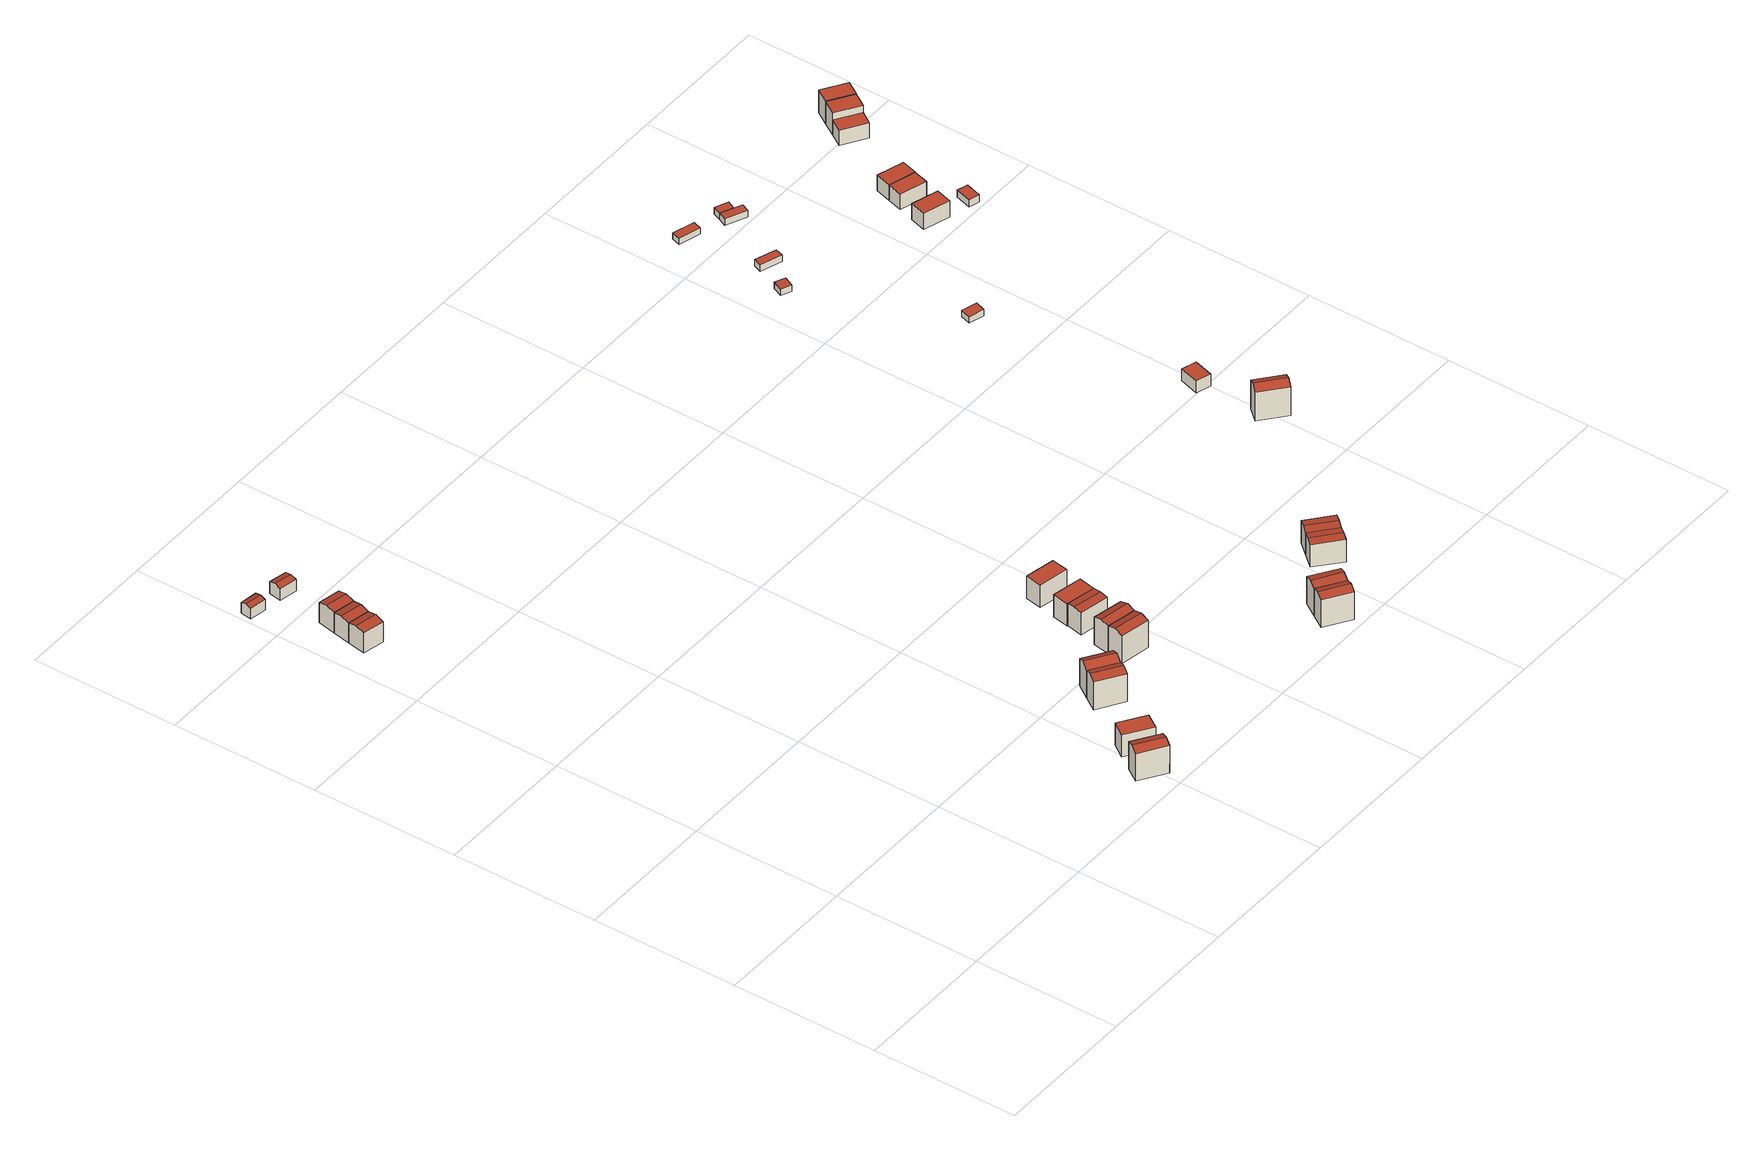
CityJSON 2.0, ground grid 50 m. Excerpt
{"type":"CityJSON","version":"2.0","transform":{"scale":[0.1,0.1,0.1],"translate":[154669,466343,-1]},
"CityObjects":{
"building1":{"type":"Building","attributes":{"b3_bag_bag_overlap":0,"b3_bouwlagen":3,"b3_dak_type":"slanted","b3_extrusie":"standard","b3_h_dak_50p":8.98,"b3_h_dak_70p":9.45,"b3_h_dak_max":10.11,"b3_h_dak_min":7.89,"b3_h_maaiveld":1.9,"b3_h_nok":10.17,"b3_is_glas_dak":false,"b3_kas_warenhuis":false,"b3_kwaliteitsindicator":true,"b3_mutatie_ahn3_ahn4":false,"b3_mutatie_ahn4_ahn5":false,"b3_n_nok":1,"b3_n_vlakken":2,"b3_opp_buitenmuur":128.86,"b3_opp_dak_plat":0,"b3_opp_dak_schuin":56.41,"b3_opp_grond":48.14,"b3_opp_scheidingsmuur":54.06,"b3_rmse_lod12":0.81,"b3_rmse_lod13":0.81,"b3_rmse_lod22":0.0154,"b3_t_run":22,"b3_val3dity_lod12":"[]","b3_val3dity_lod13":"[]","b3_val3dity_lod22":"[]","b3_volume_lod12":363.43,"b3_volume_lod13":363.43,"b3_volume_lod22":341.2,"geconstateerd":false,"oorspronkelijkbouwjaar":1971,"status":"Pand in gebruik"},"children":["building1-1"]},
"building1-1":{"type":"BuildingPart","parents":["building1"],"geometry":[{"type":"Solid","lod":"2.2","boundaries":[[[[0,1,2,3]],[[4,5,6,7]],[[5,4,1,0]],[[4,7,8,2,1]],[[9,8,7,6]],[[8,9,3,2]],[[9,6,5,0,3]]]],"semantics":{"surfaces":[{"type":"GroundSurface"},{"type":"RoofSurface"},{"type":"WallSurface"}],"values":[[0,1,2,2,1,2,2]]}}]},
"building2":{"type":"Building","attributes":{"b3_dak_type":"slanted","b3_extrusie":"standard","b3_h_dak_50p":5.21,"b3_h_dak_70p":5.64,"b3_h_dak_max":6.26,"b3_h_dak_min":4.27,"b3_h_maaiveld":1.58,"b3_h_nok":6.23,"b3_is_glas_dak":false,"b3_kas_warenhuis":false,"b3_kwaliteitsindicator":true,"b3_mutatie_ahn3_ahn4":false,"b3_mutatie_ahn4_ahn5":true,"b3_n_nok":1,"b3_n_vlakken":2,"b3_opp_buitenmuur":58.79,"b3_opp_dak_plat":0,"b3_opp_dak_schuin":32.51,"b3_opp_grond":22.5,"b3_opp_scheidingsmuur":0,"b3_rmse_lod12":0.726,"b3_rmse_lod13":0.726,"b3_rmse_lod22":0.0502,"b3_t_run":12,"b3_val3dity_lod12":"[]","b3_val3dity_lod13":"[]","b3_val3dity_lod22":"[]","b3_volume_lod12":90.54,"b3_volume_lod13":90.54,"b3_volume_lod22":81.53,"geconstateerd":false,"oorspronkelijkbouwjaar":1961,"status":"Pand in gebruik"},"children":["building2-1"]},
"building2-1":{"type":"BuildingPart","parents":["building2"],"geometry":[{"type":"Solid","lod":"2.2","boundaries":[[[[10,11,12,13]],[[14,15,16,11,10]],[[17,16,15,18]],[[16,17,12,11]],[[17,18,19,13,12]],[[14,19,18,15]],[[19,14,10,13]]]],"semantics":{"surfaces":[{"type":"GroundSurface"},{"type":"WallSurface"},{"type":"RoofSurface"}],"values":[[0,1,2,1,1,2,1]]}}]},
"building3":{"type":"Building","attributes":{"b3_bag_bag_overlap":0,"b3_bouwlagen":3,"b3_dak_type":"slanted","b3_extrusie":"standard","b3_h_dak_50p":8.94,"b3_h_dak_70p":9.44,"b3_h_dak_max":10.12,"b3_h_dak_min":7.86,"b3_h_maaiveld":1.91,"b3_h_nok":10.12,"b3_is_glas_dak":false,"b3_kas_warenhuis":false,"b3_kwaliteitsindicator":true,"b3_mutatie_ahn3_ahn4":false,"b3_mutatie_ahn4_ahn5":false,"b3_n_nok":1,"b3_n_vlakken":2,"b3_opp_buitenmuur":75.98,"b3_opp_dak_plat":0,"b3_opp_dak_schuin":55.93,"b3_opp_grond":48.29,"b3_opp_scheidingsmuur":108.12,"b3_rmse_lod12":0.791,"b3_rmse_lod13":0.791,"b3_rmse_lod22":0.0248,"b3_t_run":24,"b3_val3dity_lod12":"[]","b3_val3dity_lod13":"[]","b3_val3dity_lod22":"[]","b3_volume_lod12":363.15,"b3_volume_lod13":363.15,"b3_volume_lod22":342.82,"geconstateerd":false,"oorspronkelijkbouwjaar":1971,"status":"Pand in gebruik"},"children":["building3-1"]},
"building3-1":{"type":"BuildingPart","parents":["building3"],"geometry":[{"type":"Solid","lod":"2.2","boundaries":[[[[3,2,20,21]],[[8,9,22,23]],[[9,8,2,3]],[[8,23,24,20,2]],[[25,24,23,22]],[[24,25,21,20]],[[25,22,9,3,21]]]],"semantics":{"surfaces":[{"type":"GroundSurface"},{"type":"RoofSurface"},{"type":"WallSurface"}],"values":[[0,1,2,2,1,2,2]]}}]},
"building4":{"type":"Building","attributes":{"b3_bag_bag_overlap":0,"b3_bouwlagen":3,"b3_dak_type":"slanted","b3_extrusie":"standard","b3_h_dak_50p":8.98,"b3_h_dak_70p":9.46,"b3_h_dak_max":10.11,"b3_h_dak_min":7.88,"b3_h_maaiveld":1.94,"b3_h_nok":10.12,"b3_is_glas_dak":false,"b3_kas_warenhuis":false,"b3_kwaliteitsindicator":true,"b3_mutatie_ahn3_ahn4":false,"b3_mutatie_ahn4_ahn5":false,"b3_n_nok":1,"b3_n_vlakken":2,"b3_opp_buitenmuur":128.18,"b3_opp_dak_plat":0,"b3_opp_dak_schuin":54.92,"b3_opp_grond":47.47,"b3_opp_scheidingsmuur":54.07,"b3_rmse_lod12":0.788,"b3_rmse_lod13":0.788,"b3_rmse_lod22":0.0256,"b3_t_run":31,"b3_val3dity_lod12":"[]","b3_val3dity_lod13":"[]","b3_val3dity_lod22":"[]","b3_volume_lod12":356.97,"b3_volume_lod13":356.97,"b3_volume_lod22":335.85,"geconstateerd":false,"oorspronkelijkbouwjaar":1971,"status":"Pand in gebruik"},"children":["building4-1"]},
"building4-1":{"type":"BuildingPart","parents":["building4"],"geometry":[{"type":"Solid","lod":"2.2","boundaries":[[[[21,20,26,27]],[[28,29,30,31]],[[29,28,20,21]],[[28,31,32,26,20]],[[33,32,31,30]],[[32,33,27,26]],[[33,30,29,21,27]]]],"semantics":{"surfaces":[{"type":"GroundSurface"},{"type":"RoofSurface"},{"type":"WallSurface"}],"values":[[0,1,2,2,1,2,2]]}}]},
"building5":{"type":"Building","attributes":{"b3_dak_type":"slanted","b3_extrusie":"standard","b3_h_dak_50p":5.69,"b3_h_dak_70p":6.11,"b3_h_dak_max":6.76,"b3_h_dak_min":4.66,"b3_h_maaiveld":1.67,"b3_h_nok":6.75,"b3_is_glas_dak":false,"b3_kas_warenhuis":false,"b3_kwaliteitsindicator":true,"b3_mutatie_ahn3_ahn4":false,"b3_mutatie_ahn4_ahn5":false,"b3_n_nok":1,"b3_n_vlakken":2,"b3_opp_buitenmuur":73.14,"b3_opp_dak_plat":0,"b3_opp_dak_schuin":38.96,"b3_opp_grond":28.27,"b3_opp_scheidingsmuur":0,"b3_rmse_lod12":0.748,"b3_rmse_lod13":0.748,"b3_rmse_lod22":0.0137,"b3_t_run":17,"b3_val3dity_lod12":"[]","b3_val3dity_lod13":"[]","b3_val3dity_lod22":"[]","b3_volume_lod12":125.36,"b3_volume_lod13":125.36,"b3_volume_lod22":113.48,"geconstateerd":false,"oorspronkelijkbouwjaar":1961,"status":"Pand in gebruik"},"children":["building5-1"]},
"building5-1":{"type":"BuildingPart","parents":["building5"],"geometry":[{"type":"Solid","lod":"2.2","boundaries":[[[[34,35,36,37]],[[38,39,40,41]],[[39,38,35,34]],[[38,41,42,36,35]],[[43,42,41,40]],[[42,43,37,36]],[[43,40,39,34,37]]]],"semantics":{"surfaces":[{"type":"GroundSurface"},{"type":"RoofSurface"},{"type":"WallSurface"}],"values":[[0,1,2,2,1,2,2]]}}]},
"building6":{"type":"Building","attributes":{"b3_bag_bag_overlap":0,"b3_bouwlagen":3,"b3_dak_type":"slanted","b3_extrusie":"standard","b3_h_dak_50p":12.69,"b3_h_dak_70p":13.28,"b3_h_dak_max":14.15,"b3_h_dak_min":11.48,"b3_h_maaiveld":3.06,"b3_h_nok":14.23,"b3_is_glas_dak":false,"b3_kas_warenhuis":false,"b3_kwaliteitsindicator":true,"b3_mutatie_ahn3_ahn4":false,"b3_mutatie_ahn4_ahn5":false,"b3_n_nok":2,"b3_n_vlakken":7,"b3_opp_buitenmuur":194.67,"b3_opp_dak_plat":0,"b3_opp_dak_schuin":87.22,"b3_opp_grond":61.45,"b3_opp_scheidingsmuur":89.79,"b3_rmse_lod12":1.24,"b3_rmse_lod13":1.24,"b3_rmse_lod22":0.564,"b3_t_run":51,"b3_val3dity_lod12":"[]","b3_val3dity_lod13":"[]","b3_val3dity_lod22":"[]","b3_volume_lod12":630.06,"b3_volume_lod13":630.06,"b3_volume_lod22":593.95,"geconstateerd":false,"oorspronkelijkbouwjaar":1990,"status":"Pand in gebruik"},"children":["building6-1"]},
"building6-1":{"type":"BuildingPart","parents":["building6"],"geometry":[{"type":"Solid","lod":"2.2","boundaries":[[[[44,45,46,47]],[[48,49,50,51]],[[49,48,45,44]],[[48,51,52,46,45]],[[53,52,51,50]],[[52,53,47,46]],[[53,50,49,44,47]]]],"semantics":{"surfaces":[{"type":"GroundSurface"},{"type":"RoofSurface"},{"type":"WallSurface"}],"values":[[0,1,2,2,1,2,2]]}}]},
"building7":{"type":"Building","attributes":{"b3_bag_bag_overlap":0,"b3_bouwlagen":3,"b3_dak_type":"slanted","b3_extrusie":"standard","b3_h_dak_50p":11.41,"b3_h_dak_70p":11.42,"b3_h_dak_max":11.54,"b3_h_dak_min":11.37,"b3_h_maaiveld":3.06,"b3_is_glas_dak":false,"b3_kas_warenhuis":false,"b3_kwaliteitsindicator":true,"b3_mutatie_ahn3_ahn4":false,"b3_mutatie_ahn4_ahn5":false,"b3_n_nok":0,"b3_n_vlakken":2,"b3_opp_buitenmuur":113.2,"b3_opp_dak_plat":58.75,"b3_opp_dak_schuin":0,"b3_opp_grond":58.75,"b3_opp_scheidingsmuur":154.34,"b3_rmse_lod12":0.472,"b3_rmse_lod13":0.472,"b3_rmse_lod22":0.469,"b3_t_run":37,"b3_val3dity_lod12":"[]","b3_val3dity_lod13":"[]","b3_val3dity_lod22":"[]","b3_volume_lod12":491.02,"b3_volume_lod13":491.02,"b3_volume_lod22":490.55,"geconstateerd":false,"oorspronkelijkbouwjaar":1990,"status":"Pand in gebruik"},"children":["building7-1"]},
"building7-1":{"type":"BuildingPart","parents":["building7"],"geometry":[{"type":"Solid","lod":"2.2","boundaries":[[[[54,55,56,57]],[[58,59,60,61]],[[61,60,55,54]],[[60,59,56,55]],[[59,58,57,56]],[[58,61,54,57]]]],"semantics":{"surfaces":[{"type":"GroundSurface"},{"type":"RoofSurface"},{"type":"WallSurface"}],"values":[[0,1,2,2,2,2]]}}]},
"building8":{"type":"Building","attributes":{"b3_bag_bag_overlap":0,"b3_bouwlagen":3,"b3_dak_type":"slanted","b3_extrusie":"standard","b3_h_dak_50p":12.82,"b3_h_dak_70p":13.41,"b3_h_dak_max":15.01,"b3_h_dak_min":11.47,"b3_h_maaiveld":3.04,"b3_h_nok":11.63,"b3_is_glas_dak":false,"b3_kas_warenhuis":false,"b3_kwaliteitsindicator":true,"b3_mutatie_ahn3_ahn4":false,"b3_mutatie_ahn4_ahn5":false,"b3_n_nok":2,"b3_n_vlakken":6,"b3_opp_buitenmuur":98.44,"b3_opp_dak_plat":0,"b3_opp_dak_schuin":73.59,"b3_opp_grond":57.77,"b3_opp_scheidingsmuur":190.74,"b3_rmse_lod12":1.33,"b3_rmse_lod13":1.33,"b3_rmse_lod22":0.466,"b3_t_run":39,"b3_val3dity_lod12":"[]","b3_val3dity_lod13":"[]","b3_val3dity_lod22":"[]","b3_volume_lod12":599.12,"b3_volume_lod13":599.12,"b3_volume_lod22":566.45,"geconstateerd":false,"oorspronkelijkbouwjaar":1990,"status":"Pand in gebruik"},"children":["building8-1"]},
"building8-1":{"type":"BuildingPart","parents":["building8"],"geometry":[{"type":"Solid","lod":"2.2","boundaries":[[[[62,63,64,65]],[[66,67,68,69]],[[67,66,63,62]],[[66,69,70,64,63]],[[71,70,69,68]],[[70,71,65,64]],[[71,68,67,62,65]]]],"semantics":{"surfaces":[{"type":"GroundSurface"},{"type":"RoofSurface"},{"type":"WallSurface"}],"values":[[0,1,2,2,1,2,2]]}}]},
"building9":{"type":"Building","attributes":{"b3_bag_bag_overlap":0,"b3_bouwlagen":3,"b3_dak_type":"slanted","b3_extrusie":"standard","b3_h_dak_50p":12.54,"b3_h_dak_70p":13.22,"b3_h_dak_max":14.97,"b3_h_dak_min":11.58,"b3_h_maaiveld":3.03,"b3_is_glas_dak":false,"b3_kas_warenhuis":false,"b3_kwaliteitsindicator":true,"b3_mutatie_ahn3_ahn4":false,"b3_mutatie_ahn4_ahn5":false,"b3_n_nok":0,"b3_n_vlakken":4,"b3_opp_buitenmuur":186.58,"b3_opp_dak_plat":0,"b3_opp_dak_schuin":78.69,"b3_opp_grond":62.25,"b3_opp_scheidingsmuur":107.66,"b3_rmse_lod12":1.29,"b3_rmse_lod13":1.29,"b3_rmse_lod22":0.467,"b3_t_run":50,"b3_val3dity_lod12":"[]","b3_val3dity_lod13":"[]","b3_val3dity_lod22":"[]","b3_volume_lod12":636.05,"b3_volume_lod13":636.05,"b3_volume_lod22":604.16,"geconstateerd":false,"oorspronkelijkbouwjaar":1990,"status":"Pand in gebruik"},"children":["building9-1"]},
"building9-1":{"type":"BuildingPart","parents":["building9"],"geometry":[{"type":"Solid","lod":"2.2","boundaries":[[[[72,73,65,64]],[[74,75,76,77]],[[75,74,73,72]],[[74,77,78,65,73]],[[79,78,77,76]],[[78,79,64,65]],[[79,76,75,72,64]]]],"semantics":{"surfaces":[{"type":"GroundSurface"},{"type":"RoofSurface"},{"type":"WallSurface"}],"values":[[0,1,2,2,1,2,2]]}}]},
"building10":{"type":"Building","attributes":{"b3_bag_bag_overlap":0,"b3_bouwlagen":3,"b3_dak_type":"slanted","b3_extrusie":"standard","b3_h_dak_50p":11.87,"b3_h_dak_70p":12.49,"b3_h_dak_max":14.17,"b3_h_dak_min":10.79,"b3_h_maaiveld":2.29,"b3_h_nok":10.82,"b3_is_glas_dak":false,"b3_kas_warenhuis":false,"b3_kwaliteitsindicator":true,"b3_mutatie_ahn3_ahn4":false,"b3_mutatie_ahn4_ahn5":false,"b3_n_nok":1,"b3_n_vlakken":6,"b3_opp_buitenmuur":185.6,"b3_opp_dak_plat":0,"b3_opp_dak_schuin":78.77,"b3_opp_grond":62.35,"b3_opp_scheidingsmuur":107.76,"b3_rmse_lod12":1.16,"b3_rmse_lod13":1.16,"b3_rmse_lod22":0.133,"b3_t_run":44,"b3_val3dity_lod12":"[]","b3_val3dity_lod13":"[]","b3_val3dity_lod22":"[]","b3_volume_lod12":638.5,"b3_volume_lod13":638.5,"b3_volume_lod22":604.86,"geconstateerd":false,"oorspronkelijkbouwjaar":1990,"status":"Pand in gebruik"},"children":["building10-1"]},
"building10-1":{"type":"BuildingPart","parents":["building10"],"geometry":[{"type":"Solid","lod":"2.2","boundaries":[[[[80,81,82,83]],[[84,85,86,87]],[[85,84,81,80]],[[84,87,88,82,81]],[[89,88,87,86]],[[88,89,83,82]],[[89,86,85,80,83]]]],"semantics":{"surfaces":[{"type":"GroundSurface"},{"type":"RoofSurface"},{"type":"WallSurface"}],"values":[[0,1,2,2,1,2,2]]}}]},
"building11":{"type":"Building","attributes":{"b3_bag_bag_overlap":0,"b3_bouwlagen":3,"b3_dak_type":"slanted","b3_extrusie":"standard","b3_h_dak_50p":11.97,"b3_h_dak_70p":12.64,"b3_h_dak_max":14.08,"b3_h_dak_min":10.63,"b3_h_maaiveld":2.27,"b3_h_nok":10.89,"b3_is_glas_dak":false,"b3_kas_warenhuis":false,"b3_kwaliteitsindicator":true,"b3_mutatie_ahn3_ahn4":false,"b3_mutatie_ahn4_ahn5":false,"b3_n_nok":2,"b3_n_vlakken":6,"b3_opp_buitenmuur":93.6,"b3_opp_dak_plat":0,"b3_opp_dak_schuin":75.08,"b3_opp_grond":59.11,"b3_opp_scheidingsmuur":195.49,"b3_rmse_lod12":1.18,"b3_rmse_lod13":1.18,"b3_rmse_lod22":0.151,"b3_t_run":32,"b3_val3dity_lod12":"[]","b3_val3dity_lod13":"[]","b3_val3dity_lod22":"[]","b3_volume_lod12":605.52,"b3_volume_lod13":605.52,"b3_volume_lod22":575.59,"geconstateerd":false,"oorspronkelijkbouwjaar":1990,"status":"Pand in gebruik"},"children":["building11-1"]},
"building11-1":{"type":"BuildingPart","parents":["building11"],"geometry":[{"type":"Solid","lod":"2.2","boundaries":[[[[81,80,90,91]],[[85,84,92,93]],[[84,85,80,81]],[[85,93,94,90,80]],[[95,94,93,92]],[[94,95,91,90]],[[95,92,84,81,91]]]],"semantics":{"surfaces":[{"type":"GroundSurface"},{"type":"RoofSurface"},{"type":"WallSurface"}],"values":[[0,1,2,2,1,2,2]]}}]},
"building12":{"type":"Building","attributes":{"b3_bag_bag_overlap":0,"b3_bouwlagen":3,"b3_dak_type":"slanted","b3_extrusie":"standard","b3_h_dak_50p":10.59,"b3_h_dak_70p":10.61,"b3_h_dak_max":10.71,"b3_h_dak_min":7.91,"b3_h_maaiveld":2.27,"b3_is_glas_dak":false,"b3_kas_warenhuis":false,"b3_kwaliteitsindicator":true,"b3_mutatie_ahn3_ahn4":false,"b3_mutatie_ahn4_ahn5":false,"b3_n_nok":0,"b3_n_vlakken":3,"b3_opp_buitenmuur":96.27,"b3_opp_dak_plat":34.49,"b3_opp_dak_schuin":24.28,"b3_opp_grond":58.74,"b3_opp_scheidingsmuur":147.85,"b3_rmse_lod12":1.52,"b3_rmse_lod13":1.52,"b3_rmse_lod22":0.329,"b3_t_run":34,"b3_val3dity_lod12":"[]","b3_val3dity_lod13":"[]","b3_val3dity_lod22":"[]","b3_volume_lod12":489.54,"b3_volume_lod13":489.54,"b3_volume_lod22":426.89,"geconstateerd":false,"oorspronkelijkbouwjaar":1990,"status":"Pand in gebruik"},"children":["building12-1"]},
"building12-1":{"type":"BuildingPart","parents":["building12"],"geometry":[{"type":"Solid","lod":"2.2","boundaries":[[[[96,97,98,99]],[[100,101,102,103]],[[101,100,97,96]],[[100,103,104,98,97]],[[105,104,103,102]],[[104,105,99,98]],[[105,102,101,96,99]]]],"semantics":{"surfaces":[{"type":"GroundSurface"},{"type":"RoofSurface"},{"type":"WallSurface"}],"values":[[0,1,2,2,1,2,2]]}}]},
"building13":{"type":"Building","attributes":{"b3_bag_bag_overlap":0,"b3_bouwlagen":3,"b3_dak_type":"slanted","b3_extrusie":"standard","b3_h_dak_50p":10.62,"b3_h_dak_70p":10.63,"b3_h_dak_max":10.74,"b3_h_dak_min":10.58,"b3_h_maaiveld":2.26,"b3_is_glas_dak":false,"b3_kas_warenhuis":false,"b3_kwaliteitsindicator":true,"b3_mutatie_ahn3_ahn4":false,"b3_mutatie_ahn4_ahn5":false,"b3_n_nok":0,"b3_n_vlakken":2,"b3_opp_buitenmuur":106.28,"b3_opp_dak_plat":59.52,"b3_opp_dak_schuin":0,"b3_opp_grond":59.52,"b3_opp_scheidingsmuur":163.4,"b3_rmse_lod12":0.0776,"b3_rmse_lod13":0.0776,"b3_rmse_lod22":0.079,"b3_t_run":39,"b3_val3dity_lod12":"[]","b3_val3dity_lod13":"[]","b3_val3dity_lod22":"[]","b3_volume_lod12":498.17,"b3_volume_lod13":498.17,"b3_volume_lod22":497.69,"geconstateerd":false,"oorspronkelijkbouwjaar":1990,"status":"Pand in gebruik"},"children":["building13-1"]},
"building13-1":{"type":"BuildingPart","parents":["building13"],"geometry":[{"type":"Solid","lod":"2.2","boundaries":[[[[99,106,107,108]],[[109,110,111,105]],[[105,111,106,99]],[[111,110,107,106]],[[110,109,108,107]],[[109,105,99,108]]]],"semantics":{"surfaces":[{"type":"GroundSurface"},{"type":"RoofSurface"},{"type":"WallSurface"}],"values":[[0,1,2,2,2,2]]}}]},
"building14":{"type":"Building","attributes":{"b3_bag_bag_overlap":0,"b3_bouwlagen":3,"b3_dak_type":"horizontal","b3_extrusie":"standard","b3_h_dak_50p":10.61,"b3_h_dak_70p":10.62,"b3_h_dak_max":10.78,"b3_h_dak_min":10.57,"b3_h_maaiveld":2.29,"b3_is_glas_dak":false,"b3_kas_warenhuis":false,"b3_kwaliteitsindicator":true,"b3_mutatie_ahn3_ahn4":false,"b3_mutatie_ahn4_ahn5":false,"b3_n_nok":0,"b3_n_vlakken":1,"b3_opp_buitenmuur":122.21,"b3_opp_dak_plat":59.62,"b3_opp_dak_schuin":0,"b3_opp_grond":59.62,"b3_opp_scheidingsmuur":146.68,"b3_rmse_lod12":0.0722,"b3_rmse_lod13":0.0722,"b3_rmse_lod22":0.0725,"b3_t_run":28,"b3_val3dity_lod12":"[]","b3_val3dity_lod13":"[]","b3_val3dity_lod22":"[]","b3_volume_lod12":496.99,"b3_volume_lod13":496.99,"b3_volume_lod22":496.6,"geconstateerd":false,"oorspronkelijkbouwjaar":1990,"status":"Pand in gebruik"},"children":["building14-1"]},
"building14-1":{"type":"BuildingPart","parents":["building14"],"geometry":[{"type":"Solid","lod":"2.2","boundaries":[[[[112,113,114,115]],[[116,117,118,119]],[[119,118,113,112]],[[118,117,114,113]],[[117,116,115,114]],[[116,119,112,115]]]],"semantics":{"surfaces":[{"type":"GroundSurface"},{"type":"RoofSurface"},{"type":"WallSurface"}],"values":[[0,1,2,2,2,2]]}}]},
"building15":{"type":"Building","attributes":{"b3_bag_bag_overlap":0,"b3_bouwlagen":3,"b3_dak_type":"slanted","b3_extrusie":"standard","b3_h_dak_50p":12.83,"b3_h_dak_70p":13.5,"b3_h_dak_max":14.96,"b3_h_dak_min":11.47,"b3_h_maaiveld":3.05,"b3_h_nok":11.65,"b3_is_glas_dak":false,"b3_kas_warenhuis":false,"b3_kwaliteitsindicator":true,"b3_mutatie_ahn3_ahn4":false,"b3_mutatie_ahn4_ahn5":false,"b3_n_nok":3,"b3_n_vlakken":6,"b3_opp_buitenmuur":92.74,"b3_opp_dak_plat":0,"b3_opp_dak_schuin":73.77,"b3_opp_grond":57.78,"b3_opp_scheidingsmuur":195.91,"b3_rmse_lod12":1.37,"b3_rmse_lod13":1.37,"b3_rmse_lod22":0.525,"b3_t_run":42,"b3_val3dity_lod12":"[]","b3_val3dity_lod13":"[]","b3_val3dity_lod22":"[]","b3_volume_lod12":595.39,"b3_volume_lod13":595.39,"b3_volume_lod22":566.49,"geconstateerd":false,"oorspronkelijkbouwjaar":1990,"status":"Pand in gebruik"},"children":["building15-1"]},
"building15-1":{"type":"BuildingPart","parents":["building15"],"geometry":[{"type":"Solid","lod":"2.2","boundaries":[[[[120,121,122,123]],[[124,125,126,127]],[[125,124,121,120]],[[124,127,128,122,121]],[[129,128,127,126]],[[128,129,123,122]],[[129,126,125,120,123]]]],"semantics":{"surfaces":[{"type":"GroundSurface"},{"type":"RoofSurface"},{"type":"WallSurface"}],"values":[[0,1,2,2,1,2,2]]}}]},
"building16":{"type":"Building","attributes":{"b3_bag_bag_overlap":0,"b3_bouwlagen":3,"b3_dak_type":"slanted","b3_extrusie":"standard","b3_h_dak_50p":12.65,"b3_h_dak_70p":13.28,"b3_h_dak_max":14.97,"b3_h_dak_min":11.58,"b3_h_maaiveld":3.05,"b3_h_nok":11.64,"b3_is_glas_dak":false,"b3_kas_warenhuis":false,"b3_kwaliteitsindicator":true,"b3_mutatie_ahn3_ahn4":false,"b3_mutatie_ahn4_ahn5":false,"b3_n_nok":1,"b3_n_vlakken":5,"b3_opp_buitenmuur":186.47,"b3_opp_dak_plat":0,"b3_opp_dak_schuin":77.75,"b3_opp_grond":62.23,"b3_opp_scheidingsmuur":108.12,"b3_rmse_lod12":1.31,"b3_rmse_lod13":1.31,"b3_rmse_lod22":0.518,"b3_t_run":56,"b3_val3dity_lod12":"[]","b3_val3dity_lod13":"[]","b3_val3dity_lod22":"[]","b3_volume_lod12":635.33,"b3_volume_lod13":635.33,"b3_volume_lod22":603.66,"geconstateerd":false,"oorspronkelijkbouwjaar":1990,"status":"Pand in gebruik"},"children":["building16-1"]},
"building16-1":{"type":"BuildingPart","parents":["building16"],"geometry":[{"type":"Solid","lod":"2.2","boundaries":[[[[122,130,131,123]],[[132,133,134,130,122]],[[135,134,133,136]],[[134,135,131,130]],[[135,136,137,123,131]],[[132,137,136,133]],[[137,132,122,123]]]],"semantics":{"surfaces":[{"type":"GroundSurface"},{"type":"WallSurface"},{"type":"RoofSurface"}],"values":[[0,1,2,1,1,2,1]]}}]},
"building17":{"type":"Building","attributes":{"b3_bag_bag_overlap":0,"b3_bouwlagen":3,"b3_dak_type":"slanted","b3_extrusie":"standard","b3_h_dak_50p":10.58,"b3_h_dak_70p":10.61,"b3_h_dak_max":10.72,"b3_h_dak_min":7.91,"b3_h_maaiveld":2.27,"b3_is_glas_dak":false,"b3_kas_warenhuis":false,"b3_kwaliteitsindicator":true,"b3_mutatie_ahn3_ahn4":false,"b3_mutatie_ahn4_ahn5":false,"b3_n_nok":0,"b3_n_vlakken":3,"b3_opp_buitenmuur":111.71,"b3_opp_dak_plat":59.83,"b3_opp_dak_schuin":0,"b3_opp_grond":59.83,"b3_opp_scheidingsmuur":137.01,"b3_rmse_lod12":1.6,"b3_rmse_lod13":1.6,"b3_rmse_lod22":0.301,"b3_t_run":41,"b3_val3dity_lod12":"[]","b3_val3dity_lod13":"[]","b3_val3dity_lod22":"[]","b3_volume_lod12":498.87,"b3_volume_lod13":498.87,"b3_volume_lod22":436.49,"geconstateerd":false,"oorspronkelijkbouwjaar":1990,"status":"Pand in gebruik"},"children":["building17-1"]},
"building17-1":{"type":"BuildingPart","parents":["building17"],"geometry":[{"type":"Solid","lod":"2.2","boundaries":[[[[138,139,140,141]],[[142,143,144,145]],[[143,142,139,138]],[[142,145,146,140,139]],[[147,146,145,144]],[[146,147,141,140]],[[147,144,143,138,141]]]],"semantics":{"surfaces":[{"type":"GroundSurface"},{"type":"RoofSurface"},{"type":"WallSurface"}],"values":[[0,1,2,2,1,2,2]]}}]},
"building18":{"type":"Building","attributes":{"b3_bag_bag_overlap":0,"b3_bouwlagen":3,"b3_dak_type":"slanted","b3_extrusie":"standard","b3_h_dak_50p":10.59,"b3_h_dak_70p":10.6,"b3_h_dak_max":10.73,"b3_h_dak_min":7.91,"b3_h_maaiveld":2.23,"b3_is_glas_dak":false,"b3_kas_warenhuis":false,"b3_kwaliteitsindicator":true,"b3_mutatie_ahn3_ahn4":false,"b3_mutatie_ahn4_ahn5":false,"b3_n_nok":0,"b3_n_vlakken":3,"b3_opp_buitenmuur":97.01,"b3_opp_dak_plat":59.99,"b3_opp_dak_schuin":0,"b3_opp_grond":59.99,"b3_opp_scheidingsmuur":151.66,"b3_rmse_lod12":1.61,"b3_rmse_lod13":1.61,"b3_rmse_lod22":0.362,"b3_t_run":37,"b3_val3dity_lod12":"[]","b3_val3dity_lod13":"[]","b3_val3dity_lod22":"[]","b3_volume_lod12":501.89,"b3_volume_lod13":501.89,"b3_volume_lod22":437.34,"geconstateerd":false,"oorspronkelijkbouwjaar":1990,"status":"Pand in gebruik"},"children":["building18-1"]},
"building18-1":{"type":"BuildingPart","parents":["building18"],"geometry":[{"type":"Solid","lod":"2.2","boundaries":[[[[148,149,150,151]],[[152,153,147,149,148]],[[146,147,153,154]],[[147,146,150,149]],[[146,154,155,151,150]],[[152,155,154,153]],[[155,152,148,151]]]],"semantics":{"surfaces":[{"type":"GroundSurface"},{"type":"WallSurface"},{"type":"RoofSurface"}],"values":[[0,1,2,1,1,2,1]]}}]},
"building19":{"type":"Building","attributes":{"b3_bag_bag_overlap":0,"b3_bouwlagen":3,"b3_dak_type":"slanted","b3_extrusie":"standard","b3_h_dak_50p":11.89,"b3_h_dak_70p":12.51,"b3_h_dak_max":14.15,"b3_h_dak_min":10.78,"b3_h_maaiveld":1.84,"b3_h_nok":10.83,"b3_is_glas_dak":false,"b3_kas_warenhuis":false,"b3_kwaliteitsindicator":true,"b3_mutatie_ahn3_ahn4":false,"b3_mutatie_ahn4_ahn5":false,"b3_n_nok":1,"b3_n_vlakken":6,"b3_opp_buitenmuur":198.3,"b3_opp_dak_plat":0,"b3_opp_dak_schuin":79.09,"b3_opp_grond":62.34,"b3_opp_scheidingsmuur":109.07,"b3_rmse_lod12":1.17,"b3_rmse_lod13":1.17,"b3_rmse_lod22":0.139,"b3_t_run":39,"b3_val3dity_lod12":"[]","b3_val3dity_lod13":"[]","b3_val3dity_lod22":"[]","b3_volume_lod12":664.74,"b3_volume_lod13":664.74,"b3_volume_lod22":630.19,"geconstateerd":false,"oorspronkelijkbouwjaar":1990,"status":"Pand in gebruik"},"children":["building19-1"]},
"building19-1":{"type":"BuildingPart","parents":["building19"],"geometry":[{"type":"Solid","lod":"2.2","boundaries":[[[[156,157,158,159]],[[160,161,162,157,156]],[[163,162,161,164]],[[162,163,158,157]],[[163,164,165,159,158]],[[160,165,164,161]],[[165,160,156,159]]]],"semantics":{"surfaces":[{"type":"GroundSurface"},{"type":"WallSurface"},{"type":"RoofSurface"}],"values":[[0,1,2,1,1,2,1]]}}]},
"building20":{"type":"Building","attributes":{"b3_bag_bag_overlap":0,"b3_dak_type":"horizontal","b3_extrusie":"standard","b3_h_dak_50p":4.2,"b3_h_dak_70p":4.2,"b3_h_dak_max":4.28,"b3_h_dak_min":4.18,"b3_h_maaiveld":1.76,"b3_is_glas_dak":false,"b3_kas_warenhuis":false,"b3_kwaliteitsindicator":true,"b3_mutatie_ahn3_ahn4":false,"b3_mutatie_ahn4_ahn5":false,"b3_n_nok":0,"b3_n_vlakken":1,"b3_opp_buitenmuur":27.38,"b3_opp_dak_plat":14.07,"b3_opp_dak_schuin":0,"b3_opp_grond":14.07,"b3_opp_scheidingsmuur":9.2,"b3_rmse_lod12":0.0332,"b3_rmse_lod13":0.0332,"b3_rmse_lod22":0.031,"b3_t_run":12,"b3_val3dity_lod12":"[]","b3_val3dity_lod13":"[]","b3_val3dity_lod22":"[]","b3_volume_lod12":34.29,"b3_volume_lod13":34.29,"b3_volume_lod22":34.3,"geconstateerd":false,"oorspronkelijkbouwjaar":2014,"status":"Pand in gebruik"},"children":["building20-1"]},
"building20-1":{"type":"BuildingPart","parents":["building20"],"geometry":[{"type":"Solid","lod":"2.2","boundaries":[[[[166,167,168,169]],[[170,171,172,173]],[[173,172,167,166]],[[172,171,168,167]],[[171,170,169,168]],[[170,173,166,169]]]],"semantics":{"surfaces":[{"type":"GroundSurface"},{"type":"RoofSurface"},{"type":"WallSurface"}],"values":[[0,1,2,2,2,2]]}}]},
"building21":{"type":"Building","attributes":{"b3_dak_type":"horizontal","b3_extrusie":"standard","b3_h_dak_50p":4.39,"b3_h_dak_70p":4.41,"b3_h_dak_max":4.43,"b3_h_dak_min":4.36,"b3_h_maaiveld":-0.041,"b3_is_glas_dak":false,"b3_kas_warenhuis":false,"b3_kwaliteitsindicator":true,"b3_mutatie_ahn3_ahn4":false,"b3_mutatie_ahn4_ahn5":false,"b3_n_nok":0,"b3_n_vlakken":1,"b3_opp_buitenmuur":108.56,"b3_opp_dak_plat":36.65,"b3_opp_dak_schuin":0,"b3_opp_grond":36.65,"b3_opp_scheidingsmuur":0,"b3_rmse_lod12":0.129,"b3_rmse_lod13":0.129,"b3_rmse_lod22":0.127,"b3_t_run":30,"b3_val3dity_lod12":"[]","b3_val3dity_lod13":"[]","b3_val3dity_lod22":"[]","b3_volume_lod12":162.86,"b3_volume_lod13":162.86,"b3_volume_lod22":162.58,"geconstateerd":false,"oorspronkelijkbouwjaar":1997,"status":"Pand in gebruik"},"children":["building21-1"]},
"building21-1":{"type":"BuildingPart","parents":["building21"],"geometry":[{"type":"Solid","lod":"2.2","boundaries":[[[[174,175,176,177]],[[178,179,180,181]],[[181,180,175,174]],[[180,179,176,175]],[[179,178,177,176]],[[178,181,174,177]]]],"semantics":{"surfaces":[{"type":"GroundSurface"},{"type":"RoofSurface"},{"type":"WallSurface"}],"values":[[0,1,2,2,2,2]]}}]},
"building22":{"type":"Building","attributes":{"b3_dak_type":"horizontal","b3_extrusie":"standard","b3_h_dak_50p":4.14,"b3_h_dak_70p":4.16,"b3_h_dak_max":4.2,"b3_h_dak_min":4.07,"b3_h_maaiveld":1.74,"b3_is_glas_dak":false,"b3_kas_warenhuis":false,"b3_kwaliteitsindicator":true,"b3_mutatie_ahn3_ahn4":false,"b3_mutatie_ahn4_ahn5":false,"b3_n_nok":0,"b3_n_vlakken":1,"b3_opp_buitenmuur":43.9,"b3_opp_dak_plat":20.07,"b3_opp_dak_schuin":0,"b3_opp_grond":20.07,"b3_opp_scheidingsmuur":0,"b3_rmse_lod12":0.0293,"b3_rmse_lod13":0.0293,"b3_rmse_lod22":0.0276,"b3_t_run":23,"b3_val3dity_lod12":"[]","b3_val3dity_lod13":"[]","b3_val3dity_lod22":"[]","b3_volume_lod12":48.38,"b3_volume_lod13":48.38,"b3_volume_lod22":48.23,"geconstateerd":false,"oorspronkelijkbouwjaar":2007,"status":"Pand in gebruik"},"children":["building22-1"]},
"building22-1":{"type":"BuildingPart","parents":["building22"],"geometry":[{"type":"Solid","lod":"2.2","boundaries":[[[[182,183,184,185]],[[186,187,188,189]],[[189,188,183,182]],[[188,187,184,183]],[[187,186,185,184]],[[186,189,182,185]]]],"semantics":{"surfaces":[{"type":"GroundSurface"},{"type":"RoofSurface"},{"type":"WallSurface"}],"values":[[0,1,2,2,2,2]]}}]},
"building23":{"type":"Building","attributes":{"b3_dak_type":"horizontal","b3_extrusie":"standard","b3_h_dak_50p":4.1,"b3_h_dak_70p":4.11,"b3_h_dak_max":4.21,"b3_h_dak_min":4.08,"b3_h_maaiveld":1.74,"b3_is_glas_dak":false,"b3_kas_warenhuis":false,"b3_kwaliteitsindicator":true,"b3_mutatie_ahn3_ahn4":false,"b3_mutatie_ahn4_ahn5":false,"b3_n_nok":0,"b3_n_vlakken":1,"b3_opp_buitenmuur":44.68,"b3_opp_dak_plat":23.27,"b3_opp_dak_schuin":0,"b3_opp_grond":23.27,"b3_opp_scheidingsmuur":6.06,"b3_rmse_lod12":0.0327,"b3_rmse_lod13":0.0327,"b3_rmse_lod22":0.0314,"b3_t_run":20,"b3_val3dity_lod12":"[]","b3_val3dity_lod13":"[]","b3_val3dity_lod22":"[]","b3_volume_lod12":54.99,"b3_volume_lod13":54.99,"b3_volume_lod22":55.05,"geconstateerd":false,"oorspronkelijkbouwjaar":1993,"status":"Pand in gebruik"},"children":["building23-1"]},
"building23-1":{"type":"BuildingPart","parents":["building23"],"geometry":[{"type":"Solid","lod":"2.2","boundaries":[[[[190,191,192,193]],[[194,195,196,197]],[[197,196,191,190]],[[196,195,192,191]],[[195,194,193,192]],[[194,197,190,193]]]],"semantics":{"surfaces":[{"type":"GroundSurface"},{"type":"RoofSurface"},{"type":"WallSurface"}],"values":[[0,1,2,2,2,2]]}}]},
"building24":{"type":"Building","attributes":{"b3_bag_bag_overlap":0,"b3_dak_type":"horizontal","b3_extrusie":"standard","b3_h_dak_50p":4.04,"b3_h_dak_70p":4.05,"b3_h_dak_max":4.18,"b3_h_dak_min":3.93,"b3_h_maaiveld":1.6,"b3_is_glas_dak":false,"b3_kas_warenhuis":false,"b3_kwaliteitsindicator":true,"b3_mutatie_ahn3_ahn4":false,"b3_mutatie_ahn4_ahn5":false,"b3_n_nok":0,"b3_n_vlakken":1,"b3_opp_buitenmuur":44.41,"b3_opp_dak_plat":23.55,"b3_opp_dak_schuin":0,"b3_opp_grond":23.55,"b3_opp_scheidingsmuur":8.07,"b3_rmse_lod12":0.0392,"b3_rmse_lod13":0.0392,"b3_rmse_lod22":0.0366,"b3_t_run":15,"b3_val3dity_lod12":"[]","b3_val3dity_lod13":"[]","b3_val3dity_lod22":"[]","b3_volume_lod12":57.62,"b3_volume_lod13":57.62,"b3_volume_lod22":57.43,"geconstateerd":false,"oorspronkelijkbouwjaar":1993,"status":"Pand in gebruik"},"children":["building24-1"]},
"building24-1":{"type":"BuildingPart","parents":["building24"],"geometry":[{"type":"Solid","lod":"2.2","boundaries":[[[[198,199,200,201]],[[202,203,204,205]],[[205,204,199,198]],[[204,203,200,199]],[[203,202,201,200]],[[202,205,198,201]]]],"semantics":{"surfaces":[{"type":"GroundSurface"},{"type":"RoofSurface"},{"type":"WallSurface"}],"values":[[0,1,2,2,2,2]]}}]},
"building25":{"type":"Building","attributes":{"b3_bag_bag_overlap":0,"b3_dak_type":"horizontal","b3_extrusie":"standard","b3_h_dak_50p":4.01,"b3_h_dak_70p":4.02,"b3_h_dak_max":4.09,"b3_h_dak_min":3.99,"b3_h_maaiveld":1.61,"b3_is_glas_dak":false,"b3_kas_warenhuis":false,"b3_kwaliteitsindicator":true,"b3_mutatie_ahn3_ahn4":false,"b3_mutatie_ahn4_ahn5":false,"b3_n_nok":0,"b3_n_vlakken":1,"b3_opp_buitenmuur":40.03,"b3_opp_dak_plat":23.33,"b3_opp_dak_schuin":0,"b3_opp_grond":23.33,"b3_opp_scheidingsmuur":11.47,"b3_rmse_lod12":0.0209,"b3_rmse_lod13":0.0209,"b3_rmse_lod22":0.0193,"b3_t_run":17,"b3_val3dity_lod12":"[]","b3_val3dity_lod13":"[]","b3_val3dity_lod22":"[]","b3_volume_lod12":56.07,"b3_volume_lod13":56.07,"b3_volume_lod22":56,"geconstateerd":false,"oorspronkelijkbouwjaar":1993,"status":"Pand in gebruik"},"children":["building25-1"]},
"building25-1":{"type":"BuildingPart","parents":["building25"],"geometry":[{"type":"Solid","lod":"2.2","boundaries":[[[[206,207,208,209]],[[210,211,212,213]],[[213,212,207,206]],[[212,211,208,207]],[[211,210,209,208]],[[210,213,206,209]]]],"semantics":{"surfaces":[{"type":"GroundSurface"},{"type":"RoofSurface"},{"type":"WallSurface"}],"values":[[0,1,2,2,2,2]]}}]},
"building26":{"type":"Building","attributes":{"b3_bag_bag_overlap":0,"b3_dak_type":"horizontal","b3_extrusie":"standard","b3_h_dak_50p":4.05,"b3_h_dak_70p":4.05,"b3_h_dak_max":4.08,"b3_h_dak_min":4.02,"b3_h_maaiveld":1.58,"b3_is_glas_dak":false,"b3_kas_warenhuis":false,"b3_kwaliteitsindicator":true,"b3_mutatie_ahn3_ahn4":false,"b3_mutatie_ahn4_ahn5":false,"b3_n_nok":0,"b3_n_vlakken":1,"b3_opp_buitenmuur":19.42,"b3_opp_dak_plat":14.3,"b3_opp_dak_schuin":0,"b3_opp_grond":14.3,"b3_opp_scheidingsmuur":18.88,"b3_rmse_lod12":0.0136,"b3_rmse_lod13":0.0136,"b3_rmse_lod22":0.0105,"b3_t_run":10,"b3_val3dity_lod12":"[]","b3_val3dity_lod13":"[]","b3_val3dity_lod22":"[]","b3_volume_lod12":35.33,"b3_volume_lod13":35.33,"b3_volume_lod22":35.26,"geconstateerd":false,"oorspronkelijkbouwjaar":2000,"status":"Pand in gebruik"},"children":["building26-1"]},
"building26-1":{"type":"BuildingPart","parents":["building26"],"geometry":[{"type":"Solid","lod":"2.2","boundaries":[[[[214,215,207,216]],[[217,218,219,220]],[[220,219,215,214]],[[219,218,207,215]],[[218,217,216,207]],[[217,220,214,216]]]],"semantics":{"surfaces":[{"type":"GroundSurface"},{"type":"RoofSurface"},{"type":"WallSurface"}],"values":[[0,1,2,2,2,2]]}}]},
"building27":{"type":"Building","attributes":{"b3_bag_bag_overlap":0,"b3_bouwlagen":2,"b3_dak_type":"horizontal","b3_extrusie":"standard","b3_h_dak_50p":7.53,"b3_h_dak_70p":7.57,"b3_h_dak_max":7.8,"b3_h_dak_min":7.43,"b3_h_maaiveld":1.56,"b3_is_glas_dak":false,"b3_kas_warenhuis":false,"b3_kwaliteitsindicator":true,"b3_mutatie_ahn3_ahn4":false,"b3_mutatie_ahn4_ahn5":false,"b3_n_nok":0,"b3_n_vlakken":1,"b3_opp_buitenmuur":126.32,"b3_opp_dak_plat":53.48,"b3_opp_dak_schuin":0,"b3_opp_grond":53.48,"b3_opp_scheidingsmuur":54.62,"b3_rmse_lod12":0.264,"b3_rmse_lod13":0.264,"b3_rmse_lod22":0.266,"b3_t_run":42,"b3_val3dity_lod12":"[]","b3_val3dity_lod13":"[]","b3_val3dity_lod22":"[]","b3_volume_lod12":321.34,"b3_volume_lod13":321.34,"b3_volume_lod22":319.86,"geconstateerd":false,"oorspronkelijkbouwjaar":1991,"status":"Pand in gebruik"},"children":["building27-1"]},
"building27-1":{"type":"BuildingPart","parents":["building27"],"geometry":[{"type":"Solid","lod":"2.2","boundaries":[[[[221,222,223,224]],[[225,226,227,228]],[[228,227,222,221]],[[227,226,223,222]],[[226,225,224,223]],[[225,228,221,224]]]],"semantics":{"surfaces":[{"type":"GroundSurface"},{"type":"RoofSurface"},{"type":"WallSurface"}],"values":[[0,1,2,2,2,2]]}}]},
"building28":{"type":"Building","attributes":{"b3_bag_bag_overlap":0,"b3_bouwlagen":2,"b3_dak_type":"horizontal","b3_extrusie":"standard","b3_h_dak_50p":7.43,"b3_h_dak_70p":7.45,"b3_h_dak_max":7.75,"b3_h_dak_min":7.37,"b3_h_maaiveld":1.74,"b3_is_glas_dak":false,"b3_kas_warenhuis":false,"b3_kwaliteitsindicator":true,"b3_mutatie_ahn3_ahn4":false,"b3_mutatie_ahn4_ahn5":false,"b3_n_nok":0,"b3_n_vlakken":1,"b3_opp_buitenmuur":60.75,"b3_opp_dak_plat":50.35,"b3_opp_dak_schuin":0,"b3_opp_grond":50.34,"b3_opp_scheidingsmuur":107.77,"b3_rmse_lod12":0.0731,"b3_rmse_lod13":0.0731,"b3_rmse_lod22":0.0563,"b3_t_run":37,"b3_val3dity_lod12":"[]","b3_val3dity_lod13":"[]","b3_val3dity_lod22":"[]","b3_volume_lod12":287.26,"b3_volume_lod13":287.26,"b3_volume_lod22":286.74,"geconstateerd":false,"oorspronkelijkbouwjaar":1991,"status":"Pand in gebruik"},"children":["building28-1"]},
"building28-1":{"type":"BuildingPart","parents":["building28"],"geometry":[{"type":"Solid","lod":"2.2","boundaries":[[[[229,230,231,232]],[[233,234,235,236]],[[236,235,230,229]],[[235,234,231,230]],[[234,233,232,231]],[[233,236,229,232]]]],"semantics":{"surfaces":[{"type":"GroundSurface"},{"type":"RoofSurface"},{"type":"WallSurface"}],"values":[[0,1,2,2,2,2]]}}]},
"building29":{"type":"Building","attributes":{"b3_bag_bag_overlap":0,"b3_bouwlagen":2,"b3_dak_type":"horizontal","b3_extrusie":"standard","b3_h_dak_50p":7.43,"b3_h_dak_70p":7.45,"b3_h_dak_max":7.72,"b3_h_dak_min":7.37,"b3_h_maaiveld":1.65,"b3_is_glas_dak":false,"b3_kas_warenhuis":false,"b3_kwaliteitsindicator":true,"b3_mutatie_ahn3_ahn4":false,"b3_mutatie_ahn4_ahn5":false,"b3_n_nok":0,"b3_n_vlakken":1,"b3_opp_buitenmuur":121.46,"b3_opp_dak_plat":53.61,"b3_opp_dak_schuin":0,"b3_opp_grond":53.6,"b3_opp_scheidingsmuur":53.88,"b3_rmse_lod12":0.082,"b3_rmse_lod13":0.082,"b3_rmse_lod22":0.0684,"b3_t_run":43,"b3_val3dity_lod12":"[]","b3_val3dity_lod13":"[]","b3_val3dity_lod22":"[]","b3_volume_lod12":310.78,"b3_volume_lod13":310.78,"b3_volume_lod22":310.45,"geconstateerd":false,"oorspronkelijkbouwjaar":1991,"status":"Pand in gebruik"},"children":["building29-1"]},
"building29-1":{"type":"BuildingPart","parents":["building29"],"geometry":[{"type":"Solid","lod":"2.2","boundaries":[[[[237,231,230,238]],[[239,240,241,242]],[[242,241,231,237]],[[241,240,230,231]],[[240,239,238,230]],[[239,242,237,238]]]],"semantics":{"surfaces":[{"type":"GroundSurface"},{"type":"RoofSurface"},{"type":"WallSurface"}],"values":[[0,1,2,2,2,2]]}}]},
"building30":{"type":"Building","attributes":{"b3_dak_type":"horizontal","b3_extrusie":"standard","b3_h_dak_50p":4.28,"b3_h_dak_70p":4.3,"b3_h_dak_max":4.41,"b3_h_dak_min":4.17,"b3_h_maaiveld":1.58,"b3_is_glas_dak":false,"b3_kas_warenhuis":false,"b3_kwaliteitsindicator":true,"b3_mutatie_ahn3_ahn4":false,"b3_mutatie_ahn4_ahn5":false,"b3_n_nok":0,"b3_n_vlakken":1,"b3_opp_buitenmuur":49.73,"b3_opp_dak_plat":20.19,"b3_opp_dak_schuin":0,"b3_opp_grond":20.19,"b3_opp_scheidingsmuur":0,"b3_rmse_lod12":0.084,"b3_rmse_lod13":0.084,"b3_rmse_lod22":0.0805,"b3_t_run":19,"b3_val3dity_lod12":"[]","b3_val3dity_lod13":"[]","b3_val3dity_lod22":"[]","b3_volume_lod12":54.86,"b3_volume_lod13":54.86,"b3_volume_lod22":54.59,"geconstateerd":false,"oorspronkelijkbouwjaar":1991,"status":"Pand in gebruik"},"children":["building30-1"]},
"building30-1":{"type":"BuildingPart","parents":["building30"],"geometry":[{"type":"Solid","lod":"2.2","boundaries":[[[[243,244,245,246]],[[247,248,249,250]],[[250,249,244,243]],[[249,248,245,244]],[[248,247,246,245]],[[247,250,243,246]]]],"semantics":{"surfaces":[{"type":"GroundSurface"},{"type":"RoofSurface"},{"type":"WallSurface"}],"values":[[0,1,2,2,2,2]]}}]},
"building31":{"type":"Building","attributes":{"b3_bag_bag_overlap":0,"b3_bouwlagen":2,"b3_dak_type":"horizontal","b3_extrusie":"standard","b3_h_dak_50p":7.34,"b3_h_dak_70p":7.36,"b3_h_dak_max":7.49,"b3_h_dak_min":7.29,"b3_h_maaiveld":1.67,"b3_is_glas_dak":false,"b3_kas_warenhuis":false,"b3_kwaliteitsindicator":true,"b3_mutatie_ahn3_ahn4":false,"b3_mutatie_ahn4_ahn5":false,"b3_n_nok":0,"b3_n_vlakken":1,"b3_opp_buitenmuur":57.24,"b3_opp_dak_plat":48.49,"b3_opp_dak_schuin":0,"b3_opp_grond":48.49,"b3_opp_scheidingsmuur":107.72,"b3_rmse_lod12":0.0494,"b3_rmse_lod13":0.0494,"b3_rmse_lod22":0.0429,"b3_t_run":35,"b3_val3dity_lod12":"[]","b3_val3dity_lod13":"[]","b3_val3dity_lod22":"[]","b3_volume_lod12":275.74,"b3_volume_lod13":275.74,"b3_volume_lod22":275.1,"geconstateerd":false,"oorspronkelijkbouwjaar":1991,"status":"Pand in gebruik"},"children":["building31-1"]},
"building31-1":{"type":"BuildingPart","parents":["building31"],"geometry":[{"type":"Solid","lod":"2.2","boundaries":[[[[251,252,253,254]],[[255,256,257,258]],[[258,257,252,251]],[[257,256,253,252]],[[256,255,254,253]],[[255,258,251,254]]]],"semantics":{"surfaces":[{"type":"GroundSurface"},{"type":"RoofSurface"},{"type":"WallSurface"}],"values":[[0,1,2,2,2,2]]}}]},
"building32":{"type":"Building","attributes":{"b3_bag_bag_overlap":0,"b3_bouwlagen":3,"b3_dak_type":"slanted","b3_extrusie":"standard","b3_h_dak_50p":10.03,"b3_h_dak_70p":10.05,"b3_h_dak_max":10.15,"b3_h_dak_min":10.01,"b3_h_maaiveld":1.68,"b3_is_glas_dak":false,"b3_kas_warenhuis":false,"b3_kwaliteitsindicator":true,"b3_mutatie_ahn3_ahn4":false,"b3_mutatie_ahn4_ahn5":false,"b3_n_nok":0,"b3_n_vlakken":2,"b3_opp_buitenmuur":116.39,"b3_opp_dak_plat":50.83,"b3_opp_dak_schuin":0,"b3_opp_grond":50.83,"b3_opp_scheidingsmuur":130.97,"b3_rmse_lod12":0.455,"b3_rmse_lod13":0.455,"b3_rmse_lod22":0.457,"b3_t_run":36,"b3_val3dity_lod12":"[]","b3_val3dity_lod13":"[]","b3_val3dity_lod22":"[]","b3_volume_lod12":425.35,"b3_volume_lod13":425.35,"b3_volume_lod22":425.26,"geconstateerd":false,"oorspronkelijkbouwjaar":1991,"status":"Pand in gebruik"},"children":["building32-1"]},
"building32-1":{"type":"BuildingPart","parents":["building32"],"geometry":[{"type":"Solid","lod":"2.2","boundaries":[[[[259,254,253,260]],[[261,262,263,264]],[[264,263,254,259]],[[263,262,253,254]],[[262,261,260,253]],[[261,264,259,260]]]],"semantics":{"surfaces":[{"type":"GroundSurface"},{"type":"RoofSurface"},{"type":"WallSurface"}],"values":[[0,1,2,2,2,2]]}}]},
"building33":{"type":"Building","attributes":{"b3_bag_bag_overlap":0,"b3_bouwlagen":3,"b3_dak_type":"horizontal","b3_extrusie":"standard","b3_h_dak_50p":10.06,"b3_h_dak_70p":10.15,"b3_h_dak_max":10.31,"b3_h_dak_min":10.01,"b3_h_maaiveld":1.67,"b3_is_glas_dak":false,"b3_kas_warenhuis":false,"b3_kwaliteitsindicator":true,"b3_mutatie_ahn3_ahn4":false,"b3_mutatie_ahn4_ahn5":false,"b3_n_nok":0,"b3_n_vlakken":1,"b3_opp_buitenmuur":93.54,"b3_opp_dak_plat":50.75,"b3_opp_dak_schuin":0,"b3_opp_grond":50.74,"b3_opp_scheidingsmuur":155.72,"b3_rmse_lod12":0.107,"b3_rmse_lod13":0.107,"b3_rmse_lod22":0.0863,"b3_t_run":36,"b3_val3dity_lod12":"[]","b3_val3dity_lod13":"[]","b3_val3dity_lod22":"[]","b3_volume_lod12":430.82,"b3_volume_lod13":430.82,"b3_volume_lod22":428.07,"geconstateerd":false,"oorspronkelijkbouwjaar":1991,"status":"Pand in gebruik"},"children":["building33-1"]},
"building33-1":{"type":"BuildingPart","parents":["building33"],"geometry":[{"type":"Solid","lod":"2.2","boundaries":[[[[265,259,260,266]],[[267,268,269,270]],[[270,269,259,265]],[[269,268,260,259]],[[268,267,266,260]],[[267,270,265,266]]]],"semantics":{"surfaces":[{"type":"GroundSurface"},{"type":"RoofSurface"},{"type":"WallSurface"}],"values":[[0,1,2,2,2,2]]}}]}
},
"vertices":[
[142,2223,29],[67,2238,29],[79,2300,29],[154,2285,29],[67,2238,104],[142,2223,104],[148,2254,112],[73,2269,112],[79,2300,104],[154,2285,104],
[67,2623,26],[60,2585,26],[3,2595,26],[9,2633,26],[67,2623,66],[64,2604,71],[60,2585,66],[3,2595,66],[6,2614,71],[9,2633,66],
[91,2361,29],[167,2347,29],[161,2316,111],[85,2331,111],[91,2361,104],[167,2347,104],
[103,2423,29],[179,2408,29],[91,2361,105],[167,2347,105],[173,2377,112],[97,2392,112],[103,2423,105],[179,2408,105],
[128,2618,27],[189,2606,27],[181,2562,27],[119,2574,27],[189,2606,71],[128,2618,71],[124,2596,77],[185,2584,77],[181,2562,71],[119,2574,71],
[935,136,41],[1022,79,41],[989,30,41],[902,87,41],[1022,79,143],[935,136,143],[918,111,153],[1006,55,153],[989,30,143],[902,87,143],
[1053,127,41],[966,184,41],[998,231,41],[1084,174,41],[1084,174,124],[998,231,124],[966,184,124],[1053,127,124],
[1179,319,40],[1092,376,40],[1123,423,40],[1210,366,40],[1092,376,144],[1179,319,144],[1194,343,153],[1108,400,153],[1123,423,144],[1210,366,144],
[1156,473,40],[1243,416,40],[1243,416,142],[1156,473,142],[1139,448,156],[1226,391,156],[1210,366,142],[1123,423,142],
[1329,498,33],[1431,478,33],[1419,419,33],[1317,439,33],[1431,478,135],[1329,498,135],[1323,468,145],[1425,449,145],[1419,419,135],[1317,439,135],
[1339,554,33],[1441,534,33],[1436,506,144],[1334,526,144],[1339,554,135],[1441,534,135],
[1452,590,33],[1350,609,33],[1362,666,33],[1462,646,33],[1350,609,116],[1452,590,116],[1457,618,120],[1356,638,120],[1362,666,116],[1462,646,116],
[1360,666,33],[1371,722,33],[1473,703,33],[1473,703,116],[1371,722,116],[1360,666,116],
[1484,759,33],[1381,778,33],[1392,835,33],[1494,815,33],[1494,815,116],[1392,835,116],[1381,778,116],[1484,759,116],
[1865,8,41],[1779,64,41],[1809,111,41],[1896,55,41],[1779,64,144],[1865,8,144],[1881,31,153],[1794,88,153],[1809,111,144],[1896,55,144],
[1842,162,41],[1929,104,41],[1809,111,143],[1825,136,152],[1842,162,143],[1929,104,143],[1912,79,152],[1896,55,143],
[2069,187,33],[1989,256,33],[2026,299,33],[2106,231,33],[1989,256,116],[2069,187,116],[2088,209,119],[2008,277,119],[2026,299,116],[2106,231,116],
[2143,274,32],[2106,231,32],[2026,299,32],[2063,342,32],[2143,274,116],[2125,252,119],[2045,321,119],[2063,342,116],
[2434,777,28],[2473,822,28],[2553,754,28],[2514,709,28],[2434,777,135],[2454,800,147],[2473,822,135],[2553,754,135],[2533,731,147],[2514,709,135],
[2135,2238,28],[2119,2204,28],[2085,2219,28],[2100,2253,28],[2100,2253,52],[2085,2219,52],[2119,2204,52],[2135,2238,52],
[2524,1055,10],[2504,988,10],[2454,1003,10],[2474,1070,10],[2474,1070,54],[2454,1003,54],[2504,988,54],[2524,1055,54],
[2369,1726,27],[2358,1692,27],[2306,1707,27],[2317,1742,27],[2317,1742,51],[2306,1707,51],[2358,1692,51],[2369,1726,51],
[2213,2307,27],[2140,2332,27],[2150,2360,27],[2223,2335,27],[2223,2335,51],[2150,2360,51],[2140,2332,51],[2213,2307,51],
[2101,2593,26],[2110,2623,26],[2184,2601,26],[2175,2572,26],[2175,2572,50],[2184,2601,50],[2110,2623,50],[2101,2593,50],
[2248,2539,26],[2261,2566,26],[2331,2534,26],[2318,2507,26],[2318,2507,50],[2331,2534,50],[2261,2566,50],[2248,2539,50],
[2317,2574,26],[2304,2546,26],[2273,2593,26],[2273,2593,51],[2261,2566,51],[2304,2546,51],[2317,2574,51],
[2679,2091,26],[2663,2036,26],[2572,2063,26],[2588,2117,26],[2588,2117,86],[2572,2063,86],[2663,2036,86],[2679,2091,86],
[2604,2170,27],[2619,2221,27],[2710,2194,27],[2695,2143,27],[2695,2143,84],[2710,2194,84],[2619,2221,84],[2604,2170,84],
[2726,2248,27],[2635,2275,27],[2635,2275,85],[2619,2221,85],[2710,2194,85],[2726,2248,85],
[2732,2017,26],[2748,2071,26],[2783,2060,26],[2767,2007,26],[2767,2007,53],[2783,2060,53],[2748,2071,53],[2732,2017,53],
[2813,2433,27],[2734,2483,27],[2762,2527,27],[2841,2476,27],[2841,2476,84],[2762,2527,84],[2734,2483,84],[2813,2433,84],
[2870,2522,27],[2791,2573,27],[2791,2573,110],[2762,2527,110],[2841,2476,110],[2870,2522,110],
[2899,2568,27],[2820,2619,27],[2820,2619,112],[2791,2573,112],[2870,2522,112],[2899,2568,112]
]}
